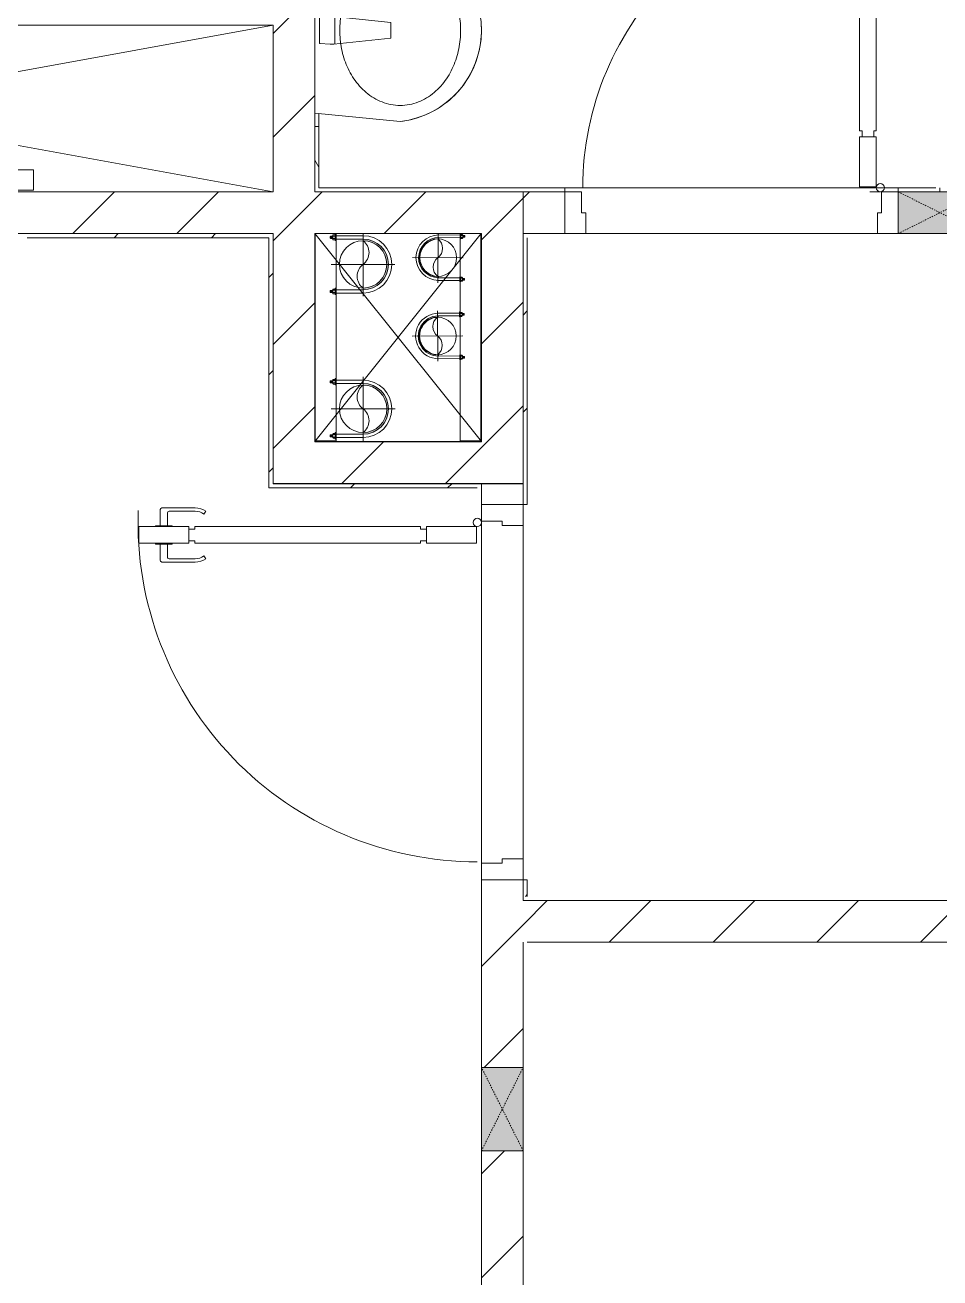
# Model space of a CAD drawing. Header units: millimetres. Extents: x 5356 to 209803, y -16346 to 109894.
# Drawn here: x 85183 to 87378, y 28532 to 31537 of the extents above; entities that cross this region are included whole.
import ezdxf

# ---------------------------------------------------------------- set-up
doc = ezdxf.new("R2010")
doc.units = ezdxf.units.MM
doc.linetypes.add('Dash', pattern=[6, 3, -3])
doc.linetypes.add('IMPORT-CENTER _3_', pattern=[10.16, 6.35, -1.27, 1.27, -1.27])
for name, color, linetype, lineweight in [('0-1', 7, 'Continuous', 5), ('0-2', 9, 'Continuous', 9), ('A-DETL-GENF-1', 9, 'Continuous', 9), ('A-DOOR-1', 9, 'Continuous', 9), ('A-FLOR-1', 9, 'Continuous', 9), ('A-WALL-1', 253, 'Continuous', 18), ('A-WALL-2', 9, 'Continuous', 9), ('A-WALL-3', 113, 'Continuous', 18), ('A-WALL-PATT-1', 10, 'Continuous', 9), ('A-WALL-PATT-2', 9, 'Continuous', 9), ('A-WALL-PATT-3', 111, 'Continuous', 9), ('G-IMPT', 8, 'Continuous', 9), ('G-IMPT-2', 8, 'IMPORT-CENTER _3_', 9), ('I-WALL-1', 253, 'Continuous', 18), ('I-WALL-2', 9, 'Continuous', 9), ('M-EQPM', 50, 'Continuous', 9), ('P-SANR-FIXT-1', 9, 'Continuous', 9), ('P-SANR-FIXT-2', 221, 'Continuous', 9), ('S-COLS-2', 253, 'Continuous', 18), ('S-COLS-3', 9, 'Continuous', 9), ('S-COLS-HDLN-1', 9, 'Dash', 9)]:
    doc.layers.add(name, color=color, linetype=linetype, lineweight=lineweight)
pattern_1 = [(45, (0, 0), (-124.4508, 124.4508), [])]
pattern_2 = [(45, (0, 0), (-116.67262, 116.67262), [])]

# ---------------------------------------------------------------- blocks, each defined once
blk = doc.blocks.new('NCV_TKTC_KET CAU_rvt-1-TKCS_MB ĐỊNH VỊ MỐC TỌA ĐỘ CÔNG TRÌNH')
at = {"layer": 'A-FLOR-1'}
blk.add_line((86277.6, 30537.9), (85877.7, 30537.9), dxfattribs=at)
blk = doc.blocks.new('bonruatreo - Chậu rửa-348246-TKCS_MB ĐỊNH VỊ MỐC TỌA ĐỘ CÔNG TRÌNH')
at = {"layer": 'P-SANR-FIXT-1'}
for p, q in [((-218.6, 205), (-198.4, 0)), ((-177.8, 205), (-180.6, 205)), ((198.4, 0), (218.6, 205)), ((-198.4, 0), (198.4, 0)), ((165, 0), (-165, 0))]:
    blk.add_line(p, q, dxfattribs=at)
at = {"layer": 'P-SANR-FIXT-1', "flags": 128}
blk.add_lwpolyline([(-218.6, 205), (-217.4, 213.7), (-215.9, 222.4), (-214, 231), (-211.8, 239.5), (-209.3, 247.9), (-206.4, 256.2), (-203.2, 264.4), (-199.6, 272.5), (-195.8, 280.4), (-191.6, 288.1), (-187.1, 295.7), (-182.3, 303.1), (-177.3, 310.3), (-171.9, 317.3), (-166.3, 324.1), (-160.4, 330.6), (-154.2, 336.9), (-147.8, 342.9), (-141.2, 348.7), (-134.3, 354.2), (-127.3, 359.4), (-120, 364.4), (-112.5, 369), (-104.9, 373.4), (-97.1, 377.4), (-89.1, 381.2), (-81, 384.6), (-72.7, 387.6), (-64.4, 390.4), (-55.9, 392.8), (-47.3, 394.8), (-38.7, 396.6), (-30, 397.9), (-21.3, 399), (-12.5, 399.6), (-3.7, 400), (5.1, 399.9), (13.9, 399.6), (22.6, 398.8), (31.4, 397.8), (40.1, 396.3), (48.7, 394.5), (57.2, 392.4), (65.7, 390), (74, 387.2), (82.2, 384.1), (90.3, 380.6), (98.3, 376.8), (106.1, 372.7), (113.7, 368.3), (121.1, 363.6), (128.4, 358.7), (135.4, 353.4), (142.2, 347.8), (148.8, 342), (155.2, 335.9), (161.3, 329.6), (167.2, 323), (172.8, 316.2), (178.1, 309.2), (183.1, 302), (187.8, 294.6), (192.2, 287), (196.4, 279.2), (200.2, 271.3), (203.7, 263.2), (206.8, 255), (209.7, 246.6), (212.2, 238.2), (214.3, 229.7), (216.1, 221.1), (217.6, 212.4), (218.6, 205)], dxfattribs=at)
at = {"layer": 'P-SANR-FIXT-1'}
blk.add_arc((0, 180), 220, 6.525, 173.475, dxfattribs=at)
for points in [[(-180, 205), (-180, 212.4), (-178.6, 227.3), (-172.4, 248.8), (-162.5, 268.9), (-149.4, 287), (-133.8, 303), (-116.1, 316.6), (-96.9, 327.9), (-76.5, 336.8), (-55.2, 343.5), (-33.3, 347.9), (-11.2, 350.1), (11.1, 350.1), (33.3, 347.9), (55.2, 343.5), (76.5, 336.8), (96.9, 327.9), (116.1, 316.6), (133.8, 302.9), (149.5, 287), (162.5, 268.8), (172.4, 248.8), (178.6, 227.3), (180, 212.4), (180, 205)], [(180, 205), (180, 197.6), (178.6, 182.7), (172.4, 161.2), (162.5, 141.2), (149.5, 123), (133.8, 107.1), (116.1, 93.4), (96.9, 82.1), (76.5, 73.2), (55.2, 66.5), (33.3, 62.1), (11.1, 59.9), (-11.2, 59.9), (-33.3, 62.1), (-55.2, 66.5), (-76.5, 73.2), (-96.9, 82.1), (-116.1, 93.4), (-133.8, 107), (-149.4, 123), (-162.5, 141.1), (-172.4, 161.2), (-178.6, 182.7), (-180, 197.6), (-180, 205)]]:
    blk.add_open_spline(points, degree=3, dxfattribs=at)
at = {"layer": 'P-SANR-FIXT-2'}
for p, q in [((-18.5, 182.5), (-32.2, 52.9)), ((18.5, 182.5), (-18.5, 182.5)), ((33, 45.4), (18.5, 182.5)), ((-35.6, 54.2), (-44.7, 54.2)), ((-44.7, 54.2), (-44.7, 42.8)), ((-44.7, 42.8), (-35.6, 42.8)), ((-35.6, 52.9), (-35.6, 54.2)), ((-32.2, 52.9), (-35.6, 52.9)), ((-35.6, 44.2), (-35.6, 52.9)), ((-35.6, 42.8), (-35.6, 44.2)), ((-35.6, 44.2), (-33.1, 44.2)), ((-32.2, 52.9), (-33.1, 44.2)), ((-33, 37.3), (-31.4, 12.2)), ((32.7, 48.5), (-32.7, 48.5)), ((31.4, 12.2), (33, 37.3)), ((-30.2, 11), (30.2, 11))]:
    blk.add_line(p, q, dxfattribs=at)
for centre, radius, start, end in [((5.5, 41.4), 38.7, 175.8543, 186.034), ((-5.5, 41.4), 38.7, 353.966, 6.034), ((-30.1, 12.3), 1.3, 183.5997, 268.7722), ((30.1, 12.3), 1.3, 271.2278, 356.4003)]:
    blk.add_arc(centre, radius, start, end, dxfattribs=at)
blk = doc.blocks.new('DOOR_CW_01 CANH MO-PANEL KINH - DIW_01-900x2200-CỬA GỖ VÂN LAMINATE-553375-TKCS_MB ĐỊNH VỊ MỐC TỌA ĐỘ CÔNG TRÌNH')
at = {"layer": 'A-DETL-GENF-1'}
for p, q in [((-397, -182), (-397, -62)), ((-397, -62), (-357, -62)), ((-357, -62), (-357, -182)), ((-357, -182), (-397, -182)), ((-397, -196), (-391, -196)), ((-397, -738), (-397, -196)), ((-391, -196), (-391, -182)), ((-391, -182), (-363, -182)), ((-363, -182), (-363, -196)), ((-357, -196), (-363, -196)), ((-357, -196), (-357, -738)), ((-433.9, -711.2), (-427.3, -715.8)), ((-320.1, -711.2), (-326.7, -715.8)), ((-442, -737), (-442, -816.5)), ((-434, -799.5), (-434, -737)), ((-397, -738), (-391, -738)), ((-391, -752), (-391, -738)), ((-357, -738), (-363, -738)), ((-363, -738), (-363, -752)), ((-320, -799.5), (-320, -737)), ((-312, -737), (-312, -816.5)), ((-357, -752), (-397, -752)), ((-397, -752), (-397, -872)), ((-363, -752), (-391, -752)), ((-357, -872), (-357, -752)), ((-399, -803.5), (-430, -803.5)), ((-399, -792.2), (-399, -831.8)), ((-397, -792.2), (-399, -792.2)), ((-397, -792.2), (-397, -831.8)), ((-357, -792.2), (-357, -831.8)), ((-357, -792.2), (-355, -792.2)), ((-355, -792.2), (-355, -831.8)), ((-355, -803.5), (-324, -803.5)), ((-399, -820.5), (-438, -820.5)), ((-399, -831.8), (-397, -831.8)), ((-355, -831.8), (-357, -831.8)), ((-355, -820.5), (-316, -820.5)), ((-397, -872), (-357, -872))]:
    blk.add_line(p, q, dxfattribs=at)
blk.add_circle((-407, -60), 10, dxfattribs=at)
for centre, radius, start, end in [((-407, -60), 814, 268, 0), ((-397, -737), 45, 145, 180), ((-397, -737), 37, 145, 180), ((-357, -737), 37, 0, 35), ((-357, -737), 45, 360, 35), ((-430, -799.5), 4, 180, 270), ((-324, -799.5), 4, 270, 0), ((-438, -816.5), 4, 180, 270), ((-316, -816.5), 4, 270, 0)]:
    blk.add_arc(centre, radius, start, end, dxfattribs=at)
at = {"layer": 'A-DOOR-1'}
for p, q in [((-450, -50), (-450, 50)), ((-450, 50), (-400, 50)), ((-400, 50), (-400, 0)), ((400, 0), (400, 50)), ((400, 50), (450, 50)), ((450, 50), (450, -50)), ((-410, 0), (-410, -50)), ((-400, 0), (-410, 0)), ((410, 0), (400, 0)), ((410, -50), (410, 0)), ((-410, -50), (-450, -50)), ((-407, -50), (-382, -50)), ((450, -50), (410, -50))]:
    blk.add_line(p, q, dxfattribs=at)
blk = doc.blocks.new('DOOR_CW_01 CANH MO-PANEL KINH - DIG_02-800x2200-CỬA NHÔM KÍNH-401063-TKCS_MB ĐỊNH VỊ MỐC TỌA ĐỘ CÔNG TRÌNH')
at = {"layer": 'A-DETL-GENF-1'}
for p, q in [((-347, -182), (-347, -62)), ((-347, -62), (-307, -62)), ((-307, -62), (-307, -182)), ((-307, -182), (-347, -182)), ((-347, -196), (-341, -196)), ((-347, -638), (-347, -196)), ((-341, -196), (-341, -182)), ((-341, -182), (-313, -182)), ((-313, -182), (-313, -196)), ((-307, -196), (-313, -196)), ((-307, -196), (-307, -638)), ((-383.9, -611.2), (-377.3, -615.8)), ((-270.1, -611.2), (-276.7, -615.8)), ((-392, -637), (-392, -716.5)), ((-384, -699.5), (-384, -637)), ((-347, -638), (-341, -638)), ((-307, -652), (-347, -652)), ((-347, -652), (-347, -772)), ((-341, -652), (-341, -638)), ((-313, -652), (-341, -652)), ((-307, -638), (-313, -638)), ((-313, -638), (-313, -652)), ((-307, -772), (-307, -652)), ((-270, -699.5), (-270, -637)), ((-262, -637), (-262, -716.5)), ((-349, -720.5), (-388, -720.5)), ((-349, -703.5), (-380, -703.5)), ((-349, -692.2), (-349, -731.8)), ((-347, -692.2), (-349, -692.2)), ((-347, -692.2), (-347, -731.8)), ((-307, -692.2), (-307, -731.8)), ((-307, -692.2), (-305, -692.2)), ((-305, -692.2), (-305, -731.8)), ((-305, -703.5), (-274, -703.5)), ((-305, -720.5), (-266, -720.5)), ((-349, -731.8), (-347, -731.8)), ((-305, -731.8), (-307, -731.8)), ((-347, -772), (-307, -772))]:
    blk.add_line(p, q, dxfattribs=at)
blk.add_circle((-357, -60), 10, dxfattribs=at)
for centre, radius, start, end in [((-357, -60), 714, 268, 0), ((-347, -637), 45, 145, 180), ((-347, -637), 37, 145, 180), ((-307, -637), 37, 0, 35), ((-307, -637), 45, 360, 35), ((-388, -716.5), 4, 180, 270), ((-380, -699.5), 4, 180, 270), ((-274, -699.5), 4, 270, 0), ((-266, -716.5), 4, 270, 0)]:
    blk.add_arc(centre, radius, start, end, dxfattribs=at)
at = {"layer": 'A-DOOR-1'}
for p, q in [((-400, -50), (-400, 50)), ((-400, 50), (-350, 50)), ((-350, 50), (-350, 0)), ((350, 0), (350, 50)), ((350, 50), (400, 50)), ((400, 50), (400, -50)), ((-360, 0), (-360, -50)), ((-350, 0), (-360, 0)), ((360, 0), (350, 0)), ((360, -50), (360, 0)), ((-360, -50), (-400, -50)), ((-357, -50), (-332, -50)), ((400, -50), (360, -50))]:
    blk.add_line(p, q, dxfattribs=at)
blk = doc.blocks.new('G1_SOF - BO TRU - 100x200-V63-TKCS_MB ĐỊNH VỊ MỐC TỌA ĐỘ CÔNG TRÌNH')
at = {"layer": 'S-COLS-3'}
blk.add_hatch(color=256, dxfattribs=at).paths.add_polyline_path([(50, -100), (50, 100), (-50, 100), (-50, -100)])
at = {"layer": 'S-COLS-2'}
for p, q in [((50, 100), (-50, 100)), ((-50, 100), (-50, -100)), ((50, -100), (50, 100)), ((-50, -100), (50, -100))]:
    blk.add_line(p, q, dxfattribs=at)
at = {"layer": 'S-COLS-HDLN-1'}
for p, q in [((50, 100), (-50, -100)), ((-50, 100), (50, -100))]:
    blk.add_line(p, q, dxfattribs=at)
blk = doc.blocks.new('G1_SOF - BO TRU - 100x200-V65-TKCS_MB ĐỊNH VỊ MỐC TỌA ĐỘ CÔNG TRÌNH')
at = {"layer": 'S-COLS-3'}
blk.add_hatch(color=256, dxfattribs=at).paths.add_polyline_path([(50, 100), (-50, 100), (-50, -100), (50, -100)])
at = {"layer": 'S-COLS-2'}
for p, q in [((-50, 100), (-50, -100)), ((50, -100), (50, 100)), ((-50, -100), (50, -100))]:
    blk.add_line(p, q, dxfattribs=at)
at = {"layer": 'S-COLS-HDLN-1'}
for p, q in [((50, 100), (-50, -100)), ((-50, 100), (50, -100))]:
    blk.add_line(p, q, dxfattribs=at)
blk = doc.blocks.new('NCV_TKTC_TANG 1_rvt-1-TKCS_MB ĐỊNH VỊ MỐC TỌA ĐỘ CÔNG TRÌNH')
at = {"layer": 'A-WALL-PATT-1'}
h = blk.add_hatch(dxfattribs=at)
h.set_pattern_fill('FP_4', color=256, style=0, pattern_type=2)
h.set_pattern_definition([(0, (0, 0), (894.08, 223.52), [73.762, -596.798, 73.762, -596.798, -3576.32]), (0, (0, 0), (894.08, 223.52), [-1341.12, 73.762, -1267.358, 73.762, -596.798, -1564.64]), (0, (0, 0), (894.08, 223.52), [-3352.8, 73.762, -373.278, 73.762, -1043.838]), (120, (335.28, 111.76), (-640.614, 662.536), [73.762, -596.798, 73.762, -4173.118]), (120, (335.28, 111.76), (-640.614, 662.536), [-744.322, -596.798, 73.762, -1267.358, -2235.2]), (120, (335.28, 111.76), (-640.614, 662.536), [-2682.24, 73.762, -596.798, 73.762, -1490.878]), (120, (335.28, 111.76), (-640.614, 662.536), [-3426.562, -373.278, 73.762, -1043.838]), (240, (447.04, 558.8), (-253.466, -886.056), [73.762, -596.798, 73.762, -4173.118]), (240, (447.04, 558.8), (-253.466, -886.056), [-744.322, -596.798, 73.762, -1267.358, -2235.2]), (240, (447.04, 558.8), (-253.466, -886.056), [-2682.24, 73.762, -596.798, 73.762, -1490.878]), (240, (447.04, 558.8), (-253.466, -886.056), [-3426.562, -373.278, 73.762, -1043.838])])
h.paths.add_polyline_path([(85877.6, 31136.9), (85887.6, 31136.9), (85886.8, 31324.9), (85877.6, 31325.8), (85877.6, 31240.9)])
h.paths.add_polyline_path([(85877.6, 31722.7), (85887.6, 31723.6), (85887.6, 32976.7), (85879.9, 32979.2), (85880, 32994.6), (85887.6, 32994.6), (85887.6, 33336.9), (85877.6, 33336.9), (85877.6, 31734)])
h = blk.add_hatch(dxfattribs=at)
h.set_pattern_fill('FP_2', color=256, style=0, pattern_type=2)
h.set_pattern_definition(pattern_1)
h.paths.add_polyline_path([(86377.6, 31036.9), (86477.6, 31036.9), (86477.6, 31136.9), (86377.6, 31136.9)])
h = blk.add_hatch(dxfattribs=at)
h.set_pattern_fill('FP_2', color=256, style=0, pattern_type=2)
h.set_pattern_definition(pattern_1)
h.paths.add_polyline_path([(86377.6, 24737.4), (86377.6, 28836.9), (86277.6, 28836.9), (86277.6, 24737.4)])
h.paths.add_polyline_path([(86277.6, 29036.9), (86377.6, 29036.9), (86377.6, 29486.9), (86277.6, 29486.9)])
h.paths.add_polyline_path([(86327.6, 30386.9), (86377.6, 30386.9), (86377.6, 30436.9), (86277.6, 30436.9), (86277.6, 30386.9)])
h = blk.add_hatch(dxfattribs=at)
h.set_pattern_fill('FP_2', color=256, style=0, pattern_type=2)
h.set_pattern_definition(pattern_1)
h.paths.add_polyline_path([(86387.6, 29336.9), (87777.6, 29336.9), (87777.6, 29436.9), (86377.6, 29436.9), (86377.6, 29336.9)])
h.paths.add_polyline_path([(88767.6, 29336.9), (88877.6, 29336.9), (88877.6, 29436.9), (88677.6, 29436.9), (88677.6, 29336.9)])
at = {"layer": 'A-WALL-PATT-2'}
h = blk.add_hatch(dxfattribs=at)
h.set_pattern_fill('FP_3', color=256, style=0, pattern_type=2)
h.set_pattern_definition(pattern_2)
h.paths.add_polyline_path([(85777.6, 31026.9), (85777.6, 31036.9), (85187.6, 31036.9), (85187.6, 31026.9), (85767.6, 31026.9)])
h = blk.add_hatch(dxfattribs=at)
h.set_pattern_fill('FP_3', color=256, style=0, pattern_type=2)
h.set_pattern_definition(pattern_2)
h.paths.add_polyline_path([(85777.6, 30426.9), (85777.6, 31026.9), (85767.6, 31026.9), (85767.6, 30426.9)])
h = blk.add_hatch(dxfattribs=at)
h.set_pattern_fill('FP_3', color=256, style=0, pattern_type=2)
h.set_pattern_definition(pattern_2)
h.paths.add_polyline_path([(86387.6, 29446.9), (86387.6, 29486.9), (86377.6, 29486.9), (86377.6, 29446.9)])
h.paths.add_polyline_path([(86377.6, 30386.9), (86387.6, 30386.9), (86387.6, 31036.9), (86377.6, 31036.9), (86377.6, 30436.9)])
h = blk.add_hatch(dxfattribs=at)
h.set_pattern_fill('FP_3', color=256, style=0, pattern_type=2)
h.set_pattern_definition(pattern_2)
h.paths.add_polyline_path([(85850.3, 30426.9), (86267.6, 30426.9), (86267.6, 30436.9), (85777.6, 30436.9), (85777.6, 30426.9)])
at = {"layer": 'A-FLOR-1'}
for p, q in [((87227.6, 31036.9), (86527.6, 31036.9)), ((86277.6, 30436.9), (86267.6, 30436.9)), ((86277.6, 29526.9), (86277.6, 30346.9)), ((86377.6, 30336.9), (86377.6, 29536.9))]:
    blk.add_line(p, q, dxfattribs=at)
at = {"layer": 'A-WALL-1'}
for p, q in [((86377.6, 31136.9), (86377.6, 31036.9)), ((86377.6, 30436.9), (86277.6, 30436.9)), ((86377.6, 29436.9), (86377.6, 29446.9)), ((86377.6, 29036.9), (86377.6, 29336.9)), ((86377.6, 24737.4), (86377.6, 28836.9))]:
    blk.add_line(p, q, dxfattribs=at)
at = {"layer": 'A-WALL-2'}
for p, q in [((86477.6, 31136.9), (86377.6, 31136.9)), ((86377.6, 31136.9), (86477.6, 31136.9)), ((87377.6, 31136.9), (87377.6, 31146.9)), ((86387.6, 31036.9), (86377.6, 31036.9)), ((86387.6, 31036.9), (86477.6, 31036.9)), ((87227.6, 31036.9), (86527.6, 31036.9)), ((86277.6, 30436.9), (86277.6, 30386.9)), ((86377.6, 30386.9), (86377.6, 30436.9)), ((86377.6, 30436.9), (86377.6, 30386.9)), ((86277.6, 29526.9), (86277.6, 30346.9)), ((86377.6, 30336.9), (86377.6, 29536.9)), ((86277.6, 29486.9), (86277.6, 29036.9)), ((86377.6, 29446.9), (86377.6, 29486.9)), ((86377.6, 29486.9), (86377.6, 29446.9)), ((87777.6, 29436.9), (86377.6, 29436.9)), ((86387.6, 29336.9), (87777.6, 29336.9)), ((86277.6, 28836.9), (86277.6, 24737.4))]:
    blk.add_line(p, q, dxfattribs=at)
at = {"layer": 'I-WALL-1'}
for p, q in [((85877.6, 31325.8), (85877.6, 31136.9)), ((85887.6, 31146.9), (85887.6, 31324.8)), ((85877.6, 31136.9), (85887.6, 31136.9)), ((86477.6, 31146.9), (85887.6, 31146.9)), ((85887.6, 31136.9), (86377.6, 31136.9)), ((86477.6, 31136.9), (86477.6, 31146.9)), ((87367.6, 31146.9), (87277.6, 31146.9)), ((87277.6, 31146.9), (87277.6, 31136.9)), ((85777.6, 31036.9), (85187.6, 31036.9)), ((85187.6, 31026.9), (85767.6, 31026.9)), ((85767.6, 31026.9), (85767.6, 30426.9)), ((85777.6, 31026.9), (85777.6, 31036.9)), ((85777.6, 30436.9), (85777.6, 31026.9)), ((86377.6, 31036.9), (86377.6, 30436.9)), ((86387.6, 30386.9), (86387.6, 31026.9)), ((85767.6, 30426.9), (85777.6, 30426.9)), ((86267.6, 30436.9), (85777.6, 30436.9)), ((85777.6, 30426.9), (86267.6, 30426.9)), ((86377.6, 30386.9), (86387.6, 30386.9)), ((86387.6, 29486.9), (86377.6, 29486.9)), ((86387.6, 29446.9), (86387.6, 29486.9))]:
    blk.add_line(p, q, dxfattribs=at)
at = {"layer": 'I-WALL-2'}
blk.add_line((86477.6, 31146.9), (87277.6, 31146.9), dxfattribs=at)
at = {"layer": 'A-DOOR-1'}
for name, p, rotation in [('DOOR_CW_01 CANH MO-PANEL KINH - DIG_02-800x2200-CỬA NHÔM KÍNH-401063-TKCS_MB ĐỊNH VỊ MỐC TỌA ĐỘ CÔNG TRÌNH', (86877.6, 31086.9), 180), ('DOOR_CW_01 CANH MO-PANEL KINH - DIW_01-900x2200-CỬA GỖ VÂN LAMINATE-553375-TKCS_MB ĐỊNH VỊ MỐC TỌA ĐỘ CÔNG TRÌNH', (86327.6, 29936.9), 269.9999999999999)]:
    blk.add_blockref(name, p, dxfattribs=dict(at, rotation=rotation))
at = {"layer": 'P-SANR-FIXT-1', "rotation": 269.9999999999997}
blk.add_blockref('bonruatreo - Chậu rửa-348246-TKCS_MB ĐỊNH VỊ MỐC TỌA ĐỘ CÔNG TRÌNH', (85877.6, 31524.2), dxfattribs=at)
at = {"layer": 'S-COLS-3'}
for name, p, rotation in [('G1_SOF - BO TRU - 100x200-V65-TKCS_MB ĐỊNH VỊ MỐC TỌA ĐỘ CÔNG TRÌNH', (87377.6, 31086.9), 89.9999999999993), ('G1_SOF - BO TRU - 100x200-V63-TKCS_MB ĐỊNH VỊ MỐC TỌA ĐỘ CÔNG TRÌNH', (86327.6, 28936.9), 180)]:
    blk.add_blockref(name, p, dxfattribs=dict(at, rotation=rotation))
blk = doc.blocks.new('TKTC_XREF_251221_MB TANG 1 - TKTC_XREF_260130_MB TANG 1_dwg_$cc-4202111-TKCS_MB ĐỊNH VỊ MỐC TỌA ĐỘ CÔNG TRÌNH')
at = {"layer": 'G-IMPT'}
blk.add_circle((0, 0), 0.5, dxfattribs=at)
for centre, radius, start, end in [((0, 0), 0.5, 90, 270), ((0.188, 0.25), 0.313, 126.8699, 233.1301), ((-0.188, -0.25), 0.313, 306.8699, 53.1301)]:
    blk.add_arc(centre, radius, start, end, dxfattribs=at)
at = {"layer": 'G-IMPT-2'}
for p, q in [((0, -0.673), (0, 0.65)), ((-0.673, 0), (0.673, 0))]:
    blk.add_line(p, q, dxfattribs=at)
blk = doc.blocks.new('TKTC_XREF_251221_MB TANG 1 - TKTC_XREF_260130_MB TANG 1_dwg_CUM U_DN100-4202112-TKCS_MB ĐỊNH VỊ MỐC TỌA ĐỘ CÔNG TRÌNH')
at = {"layer": 'G-IMPT'}
blk.add_hatch(color=256, dxfattribs=at).paths.add_polyline_path([(0, 61), (0, 57), (14.8, 55.1), (28.5, 49.4), (40.3, 40.3), (49.4, 28.5), (55.1, 14.8), (57, 0), (55.1, -14.8), (49.4, -28.5), (40.3, -40.3), (28.5, -49.4), (14.8, -55.1), (0, -57), (0, -61), (15.8, -58.9), (30.5, -52.8), (43.1, -43.1), (52.8, -30.5), (58.9, -15.8), (61, 0), (58.9, 15.8), (52.8, 30.5), (43.1, 43.1), (30.5, 52.8), (15.8, 58.9)])
for p, q in [((-79.1, 66.6), (-79.1, 63.4)), ((-76.6, 66.6), (-76.6, 63.4)), ((-74.6, 66.6), (-74.6, 63.4)), ((-72.7, 69.3), (-72.7, 60.7)), ((-66.9, 67.9), (-71.7, 67.9)), ((-66.9, 62.1), (-71.7, 62.1)), ((-65, 69), (0, 69)), ((-79.1, -63.4), (-79.1, -66.6)), ((-76.6, -63.4), (-76.6, -66.6)), ((-74.6, -63.4), (-74.6, -66.6)), ((-72.7, -60.7), (-72.7, -69.3)), ((-66.9, -62.1), (-71.7, -62.1)), ((-66.9, -67.9), (-71.7, -67.9)), ((-65, -69), (0, -69))]:
    blk.add_line(p, q, dxfattribs=at)
at = {"layer": 'G-IMPT', "flags": 128}
for points in [[(-72.7, 67.6), (-78.1, 67.6), (-78.1, 62.4), (-72.7, 62.4)], [(-71.7, 59.2), (-66.9, 59.2), (-66.9, 70.8), (-71.7, 70.8)], [(-66.9, 70.8), (-66.9, 72.7), (-65, 72.7), (-65, 57.3), (-66.9, 57.3), (-66.9, 59.2)], [(-65, 61), (0, 61), (0, 57)], [(-71.7, -70.8), (-66.9, -70.8), (-66.9, -59.2), (-71.7, -59.2)], [(-66.9, -59.2), (-66.9, -57.3), (-65, -57.3), (-65, -72.7), (-66.9, -72.7), (-66.9, -70.8)], [(-65, -61), (0, -61), (0, -57)], [(-72.7, -62.4), (-78.1, -62.4), (-78.1, -67.6), (-72.7, -67.6)]]:
    blk.add_lwpolyline(points, dxfattribs=at)
at = {"layer": 'G-IMPT'}
for centre, radius, start, end in [((-78.1, 66.6), 0.96, 90, 180), ((-78.1, 63.4), 0.96, 180, 270), ((-71.1, 69.3), 1.56, 112.6199, 247.3801), ((-67.9, 65), 4.8, 143.1301, 216.8699), ((-71.1, 60.7), 1.56, 112.6199, 247.3801), ((0, 0), 69, 270, 90), ((0, 0), 61, 270, 90), ((0, 0), 57, 270, 90), ((-71.1, -60.7), 1.56, 112.6199, 247.3801), ((-78.1, -63.4), 0.96, 90, 180), ((-78.1, -66.6), 0.96, 180, 270), ((-67.9, -65), 4.8, 143.1301, 216.8699), ((-71.1, -69.3), 1.56, 112.6199, 247.3801)]:
    blk.add_arc(centre, radius, start, end, dxfattribs=at)
blk = doc.blocks.new('TKTC_XREF_251221_MB TANG 1 - TKTC_XREF_260130_MB TANG 1_dwg_$cc-V201-TKCS_MB ĐỊNH VỊ MỐC TỌA ĐỘ CÔNG TRÌNH')
at = {"layer": 'G-IMPT'}
blk.add_circle((0, 0), 0.5, dxfattribs=at)
for centre, radius, start, end in [((0, 0), 0.5, 90, 270), ((0.188, 0.25), 0.313, 126.8699, 233.1301), ((-0.188, -0.25), 0.313, 306.8699, 53.1301)]:
    blk.add_arc(centre, radius, start, end, dxfattribs=at)
at = {"layer": 'G-IMPT-2'}
for p, q in [((0, -0.643), (0, 0.673)), ((-0.673, 0), (0.673, 0))]:
    blk.add_line(p, q, dxfattribs=at)
blk = doc.blocks.new('TKTC_XREF_251221_MB TANG 1 - TKTC_XREF_260130_MB TANG 1_dwg_$cc-4202114-TKCS_MB ĐỊNH VỊ MỐC TỌA ĐỘ CÔNG TRÌNH')
at = {"layer": 'G-IMPT'}
blk.add_circle((0, 0), 0.5, dxfattribs=at)
for centre, radius, start, end in [((0, 0), 0.5, 90, 270), ((0.188, 0.25), 0.313, 126.8699, 233.1301), ((-0.188, -0.25), 0.313, 306.8699, 53.1301)]:
    blk.add_arc(centre, radius, start, end, dxfattribs=at)
at = {"layer": 'G-IMPT-2'}
for p, q in [((0, -0.673), (0, 0.673)), ((-0.673, 0), (0.673, 0))]:
    blk.add_line(p, q, dxfattribs=at)
blk = doc.blocks.new('TKTC_XREF_251221_MB TANG 1 - TKTC_XREF_260130_MB TANG 1_dwg_CUM U_DN100-4202115-TKCS_MB ĐỊNH VỊ MỐC TỌA ĐỘ CÔNG TRÌNH')
at = {"layer": 'G-IMPT'}
blk.add_hatch(color=256, dxfattribs=at).paths.add_polyline_path([(0, -61), (0, -57), (14.8, -55.1), (28.5, -49.4), (40.3, -40.3), (49.4, -28.5), (55.1, -14.8), (57, 0), (55.1, 14.8), (49.4, 28.5), (40.3, 40.3), (28.5, 49.4), (14.8, 55.1), (0, 57), (0, 61), (15.8, 58.9), (35.6, 48.9), (43.1, 43.1), (52.8, 30.5), (58.9, 15.8), (61, 0), (58.9, -15.8), (52.8, -30.5), (43.1, -43.1), (30.5, -52.8), (15.8, -58.9)])
for p, q in [((-79.1, 66.6), (-79.1, 63.4)), ((-76.6, 66.6), (-76.6, 63.4)), ((-74.6, 66.6), (-74.6, 63.4)), ((-72.7, 69.3), (-72.7, 60.7)), ((-66.9, 67.9), (-71.7, 67.9)), ((-66.9, 62.1), (-71.7, 62.1)), ((-65, 69), (0, 69)), ((-79.1, -63.4), (-79.1, -66.6)), ((-76.6, -63.4), (-76.6, -66.6)), ((-74.6, -63.4), (-74.6, -66.6)), ((-72.7, -60.7), (-72.7, -69.3)), ((-66.9, -62.1), (-71.7, -62.1)), ((-66.9, -67.9), (-71.7, -67.9)), ((-65, -69), (0, -69))]:
    blk.add_line(p, q, dxfattribs=at)
at = {"layer": 'G-IMPT', "flags": 128}
for points in [[(-72.7, 67.6), (-78.1, 67.6), (-78.1, 62.4), (-72.7, 62.4)], [(-71.7, 59.2), (-66.9, 59.2), (-66.9, 70.8), (-71.7, 70.8)], [(-66.9, 70.8), (-66.9, 72.7), (-65, 72.7), (-65, 57.3), (-66.9, 57.3), (-66.9, 59.2)], [(-65, 61), (0, 61), (0, 57)], [(-72.7, -62.4), (-78.1, -62.4), (-78.1, -67.6), (-72.7, -67.6)], [(-71.7, -70.8), (-66.9, -70.8), (-66.9, -59.2), (-71.7, -59.2)], [(-66.9, -59.2), (-66.9, -57.3), (-65, -57.3), (-65, -72.7), (-66.9, -72.7), (-66.9, -70.8)], [(-65, -61), (0, -61), (0, -57)]]:
    blk.add_lwpolyline(points, dxfattribs=at)
at = {"layer": 'G-IMPT'}
for centre, radius, start, end in [((-78.1, 66.6), 0.96, 90, 180), ((-78.1, 63.4), 0.96, 180, 270), ((-71.1, 69.3), 1.56, 112.6199, 247.3801), ((-67.9, 65), 4.8, 143.1301, 216.8699), ((-71.1, 60.7), 1.56, 112.6199, 247.3801), ((0, 0), 69, 270, 90), ((0, 0), 61, 270, 90), ((0, 0), 57, 270, 90), ((-78.1, -63.4), 0.96, 90, 180), ((-78.1, -66.6), 0.96, 180, 270), ((-71.1, -60.7), 1.56, 112.6199, 247.3801), ((-67.9, -65), 4.8, 143.1301, 216.8699), ((-71.1, -69.3), 1.56, 112.6199, 247.3801)]:
    blk.add_arc(centre, radius, start, end, dxfattribs=at)
blk = doc.blocks.new('TKTC_XREF_251221_MB TANG 1 - TKTC_XREF_260130_MB TANG 1_dwg_$cc-4202118-TKCS_MB ĐỊNH VỊ MỐC TỌA ĐỘ CÔNG TRÌNH')
at = {"layer": 'G-IMPT'}
blk.add_circle((0, 0), 0.5, dxfattribs=at)
for centre, radius, start, end in [((0, 0), 0.5, 90, 270), ((0.188, 0.25), 0.313, 126.8699, 233.1301), ((-0.188, -0.25), 0.313, 306.8699, 53.1301)]:
    blk.add_arc(centre, radius, start, end, dxfattribs=at)
at = {"layer": 'G-IMPT-2'}
for p, q in [((0, -0.673), (0, 0.673)), ((-0.673, 0), (0.673, 0))]:
    blk.add_line(p, q, dxfattribs=at)
blk = doc.blocks.new('TKTC_XREF_251221_MB TANG 1 - TKTC_XREF_260130_MB TANG 1_dwg-4202109-TKCS_MB ĐỊNH VỊ MỐC TỌA ĐỘ CÔNG TRÌNH')
at = {"layer": 'G-IMPT', "flags": 128}
for points in [[(-119499.2, -370207.2), (-119499.2, -370157.2), (-117949, -370157.2), (-117949, -370205.3), (-119499.2, -370205.3)], [(-117223.1, -370309.7), (-117223.1, -370808.8), (-117272.9, -370808.4), (-117272.9, -370309.7)], [(-117223.1, -370309.7), (-117223.1, -370807), (-117272.8, -370806.7), (-117272.8, -370309.7)], [(-116925.2, -370309.7), (-116925.2, -370808.8), (-116875.4, -370808.4), (-116875.4, -370309.7)], [(-116925.1, -370309.7), (-116925.1, -370807), (-116875.4, -370806.7), (-116875.4, -370309.7)]]:
    blk.add_lwpolyline(points, dxfattribs=at)
for name, p, xscale, yscale, zscale, rotation in [('TKTC_XREF_251221_MB TANG 1 - TKTC_XREF_260130_MB TANG 1_dwg_CUM U_DN100-4202112-TKCS_MB ĐỊNH VỊ MỐC TỌA ĐỘ CÔNG TRÌNH', (-117158.1, -370383.7), 0.9974999999999965, 0.9974999999999965, 0.9974999999999965, 0.0009913385626578414), ('TKTC_XREF_251221_MB TANG 1 - TKTC_XREF_260130_MB TANG 1_dwg_CUM U_DN100-4202112-TKCS_MB ĐỊNH VỊ MỐC TỌA ĐỘ CÔNG TRÌNH', (-116976.8, -370367.6), 0.7894736842105242, 0.7894736842105242, 0.7894736842105242, 179.6259732184666), ('TKTC_XREF_251221_MB TANG 1 - TKTC_XREF_260130_MB TANG 1_dwg_$cc-4202118-TKCS_MB ĐỊNH VỊ MỐC TỌA ĐỘ CÔNG TRÌNH', (-116979.5, -370555.4), 90.00000000005119, 90.00000000005119, 90.00000000005119, 0.3740267799372842), ('TKTC_XREF_251221_MB TANG 1 - TKTC_XREF_260130_MB TANG 1_dwg_CUM U_DN100-4202112-TKCS_MB ĐỊNH VỊ MỐC TỌA ĐỘ CÔNG TRÌNH', (-117158, -370730.1), 0.9975000000000005, 0.9975000000000005, 0.9975000000000005, 0.000991338195008684), ('TKTC_XREF_251221_MB TANG 1 - TKTC_XREF_260130_MB TANG 1_dwg_$cc-4202114-TKCS_MB ĐỊNH VỊ MỐC TỌA ĐỘ CÔNG TRÌNH', (-117158, -370730.1), 113.7150000000091, 113.7150000000091, 113.7150000000091, 179.9990086636432)]:
    blk.add_blockref(name, p, dxfattribs=dict(xscale=xscale, yscale=yscale, zscale=zscale, rotation=rotation))
at = {"extrusion": (0, 0, -1)}
for name, p, xscale, yscale, zscale, rotation in [('TKTC_XREF_251221_MB TANG 1 - TKTC_XREF_260130_MB TANG 1_dwg_$cc-4202111-TKCS_MB ĐỊNH VỊ MỐC TỌA ĐỘ CÔNG TRÌNH', (117158.1, -370383.7), 113.7150000000092, 113.7150000000092, -113.7150000000092, 359.9990086636432), ('TKTC_XREF_251221_MB TANG 1 - TKTC_XREF_260130_MB TANG 1_dwg_$cc-V201-TKCS_MB ĐỊNH VỊ MỐC TỌA ĐỘ CÔNG TRÌNH', (116978.7, -370367.6), 90.00000000005107, 90.00000000005107, -90.00000000005109, 180.3740267799373), ('TKTC_XREF_251221_MB TANG 1 - TKTC_XREF_260130_MB TANG 1_dwg_CUM U_DN100-4202115-TKCS_MB ĐỊNH VỊ MỐC TỌA ĐỘ CÔNG TRÌNH', (116977.6, -370555.4), 0.7894736842105242, 0.7894736842105242, -0.7894736842105242, 359.6259732184666)]:
    blk.add_blockref(name, p, dxfattribs=dict(at, xscale=xscale, yscale=yscale, zscale=zscale, rotation=rotation))
blk = doc.blocks.new('TKTC_XREF_251221_MB TANG 1 - TKTC_XREF_251221_MB TANG 1-2038492-TKCS_MB ĐỊNH VỊ MỐC TỌA ĐỘ CÔNG TRÌNH')
blk.add_blockref('TKTC_XREF_251221_MB TANG 1 - TKTC_XREF_260130_MB TANG 1_dwg-4202109-TKCS_MB ĐỊNH VỊ MỐC TỌA ĐỘ CÔNG TRÌNH', (169499.1, 384109.7))

msp = doc.modelspace()

# ---------------------------------------------------------------- hatches: boundary and pattern name
at = {"layer": 'A-WALL-PATT-3'}
h = msp.add_hatch(dxfattribs=at)
h.set_pattern_fill('FP_1', color=256, style=0, pattern_type=2)
h.set_pattern_definition(pattern_1)
h.paths.add_polyline_path([(85850.3, 31136.9), (85877.6, 31136.9), (85877.6, 33336.9), (85777.6, 33336.9), (85777.6, 31136.9)])
h = msp.add_hatch(dxfattribs=at)
h.set_pattern_fill('FP_1', color=256, style=0, pattern_type=2)
h.set_pattern_definition(pattern_1)
h.paths.add_polyline_path([(85877.6, 31036.9), (85877.6, 31136.9), (83577.6, 31136.9), (83577.6, 31036.9), (85850.3, 31036.9)])
h = msp.add_hatch(dxfattribs=at)
h.set_pattern_fill('FP_1', color=256, style=0, pattern_type=2)
h.set_pattern_definition(pattern_1)
h.paths.add_polyline_path([(85877.6, 31036.9), (86277.6, 31036.9), (86277.6, 31136.9), (85877.6, 31136.9)])
h = msp.add_hatch(dxfattribs=at)
h.set_pattern_fill('FP_1', color=256, style=0, pattern_type=2)
h.set_pattern_definition(pattern_1)
h.paths.add_polyline_path([(86277.6, 30537.4), (86377.6, 30537.4), (86377.6, 31136.9), (86277.6, 31136.9), (86277.6, 30994.4)])
h = msp.add_hatch(dxfattribs=at)
h.set_pattern_fill('FP_1', color=256, style=0, pattern_type=2)
h.set_pattern_definition(pattern_1)
h.paths.add_polyline_path([(85777.7, 30537.4), (85877.7, 30537.4), (85877.7, 31036.9), (85777.7, 31036.9), (85777.7, 30994.4)])
h = msp.add_hatch(dxfattribs=at)
h.set_pattern_fill('FP_1', color=256, style=0, pattern_type=2)
h.set_pattern_definition(pattern_1)
h.paths.add_polyline_path([(86377.6, 30437.4), (86377.6, 30537.4), (85777.7, 30537.4), (85777.7, 30437.4), (85850.3, 30437.4)])

# ---------------------------------------------------------------- linework, layer by layer
at = {"layer": '0-2'}
for p, q in [((85777.6, 31536.9), (83702.6, 31159.7)), ((83702.6, 31514.2), (85777.6, 31136.9)), ((86276.9, 31036.9), (85877.7, 30538)), ((86277.6, 30537.9), (85878.2, 31036.9))]:
    msp.add_line(p, q, dxfattribs=at)
at = {"layer": 'A-WALL-3'}
for p, q in [((83577.6, 31536.9), (85777.6, 31536.9)), ((85777.6, 31536.9), (85777.6, 31136.9)), ((85877.6, 31136.9), (85877.6, 31325.8)), ((85777.6, 31136.9), (83577.6, 31136.9)), ((86377.6, 31136.9), (85877.6, 31136.9)), ((86377.6, 30437.4), (86377.6, 31136.9)), ((83577.6, 31036.9), (85777.7, 31036.9)), ((85777.7, 31036.9), (85777.7, 30437.4)), ((85877.6, 31036.9), (86277.6, 31036.9)), ((85877.7, 30537.4), (85877.7, 31036.9)), ((86277.6, 31036.9), (86277.6, 30537.4)), ((86277.6, 30537.4), (85877.7, 30537.4)), ((85777.7, 30437.4), (86377.6, 30437.4))]:
    msp.add_line(p, q, dxfattribs=at)

# ---------------------------------------------------------------- block references
at = {"layer": '0-1'}
for name in ['NCV_TKTC_KET CAU_rvt-1-TKCS_MB ĐỊNH VỊ MỐC TỌA ĐỘ CÔNG TRÌNH', 'NCV_TKTC_TANG 1_rvt-1-TKCS_MB ĐỊNH VỊ MỐC TỌA ĐỘ CÔNG TRÌNH']:
    msp.add_blockref(name, (0, 0), dxfattribs=at)
at = {"layer": 'M-EQPM'}
msp.add_blockref('TKTC_XREF_251221_MB TANG 1 - TKTC_XREF_251221_MB TANG 1-2038492-TKCS_MB ĐỊNH VỊ MỐC TỌA ĐỘ CÔNG TRÌNH', (33652.6, 17236.9), dxfattribs=at)

doc.saveas('drawing.dxf')
